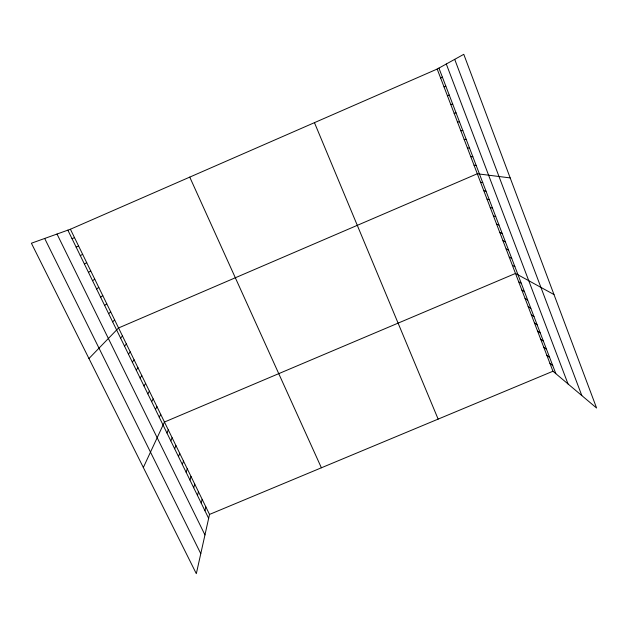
<?xml version="1.0" encoding="UTF-8"?>
<svg xmlns="http://www.w3.org/2000/svg" width="628" height="628" viewBox="0 0 628 628"><rect width="100%" height="100%" fill="white"/><g stroke="black" fill="none" stroke-linecap="round" stroke-linejoin="round"><path stroke-width="0.94" d="M70.407 229.236L209.524 514.426L196.321 573.678L31.4 243.224L70.407 229.236L437.19 69.049L463.778 54.322L596.6 408.035L552.954 371.242L437.19 69.049M204.94 510.737L205.851 506.89M201.211 503.099L202.169 499.331M197.467 495.437L198.464 491.74M193.707 487.736L194.743 484.117M189.931 480.012L191.014 476.464M186.139 472.248L187.262 468.778M182.332 464.461L183.502 461.07M178.509 456.635L179.726 453.322M174.67 448.785L175.926 445.55M170.816 440.895L172.119 437.74M166.954 432.975L168.296 429.905M143.333 467.515L164.458 422.032L515.494 273.439L553.982 294.548M159.284 417.282L160.713 414.362M155.477 409.503L156.961 406.661M151.662 401.692L153.193 398.929M147.831 393.85L149.401 391.173M143.985 385.977L145.602 383.378M140.123 378.072L141.787 375.56M136.245 370.135L137.956 367.702M132.359 362.168L134.109 359.82M128.45 354.168L130.247 351.9M124.525 346.13L126.369 343.956M120.584 338.068L122.476 335.972M88.948 358.541L118.566 327.957L477.304 173.76L510.187 177.92M112.655 321.834L114.641 319.919M108.66 313.67L110.701 311.841M104.656 305.475L106.744 303.724M100.637 297.24L102.772 295.584M96.594 288.974L98.784 287.412M92.544 280.677L94.781 279.201M88.47 272.34L90.762 270.958M84.38 263.972L86.727 262.677M80.274 255.565L82.668 254.371M440.613 77.974L442.379 77.118M76.153 247.126L78.602 246.027M209.524 514.426L552.954 371.242M444.02 86.86L445.825 86.122M72.016 238.656L74.512 237.643M447.411 95.715L449.248 95.079M450.786 104.531L452.662 103.997M454.154 113.315L456.061 112.883M457.498 122.06L459.445 121.73M460.834 130.765L462.82 130.538M464.155 139.432L466.172 139.306M467.468 148.067L469.516 148.043M470.757 156.67L472.845 156.741M474.038 165.235L476.157 165.407M480.561 182.253L482.744 182.622M483.803 190.716L486.017 191.179M487.03 199.139L489.275 199.704M490.24 207.53L492.525 208.182M493.443 215.883L495.759 216.636M496.63 224.212L498.977 225.052M499.81 232.493L502.18 233.428M502.965 240.752L505.375 241.78M506.121 248.971L508.554 250.093M509.253 257.158L511.726 258.367M512.377 265.314L514.874 266.617M518.681 281.776L521.24 283.252M521.86 290.073L524.451 291.643M525.032 298.339L527.646 299.996M528.187 306.574L530.833 308.317M531.327 314.777L534.004 316.606M534.452 322.941L537.16 324.857M537.568 331.074L540.308 333.076M540.669 339.175L543.432 341.263M543.762 347.237L546.556 349.411M546.839 355.275L549.657 357.528M549.908 363.274L552.75 365.614M44.682 238.459L200.779 553.668M57.015 234.04L204.956 534.93M67.855 230.146L208.653 518.343M189.75 177.112L321.387 467.789M314.447 122.648L438.14 419.111M438.925 68.083L555.835 373.668M446.296 64.001L568.034 383.951M454.703 59.346L581.826 395.577"/></g></svg>
